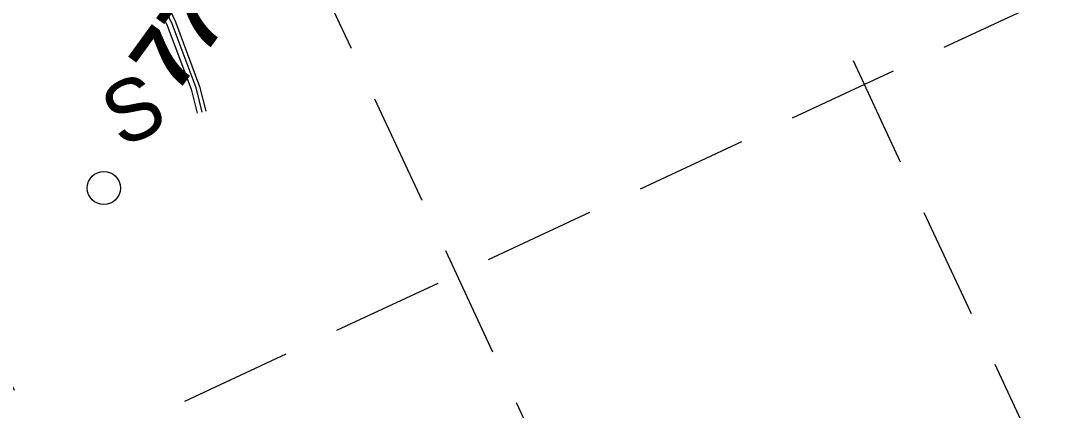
# Model space of a CAD drawing. Extents: x 2498567 to 2501210, y 7092229 to 7094464.
# Drawn here: x 2499828.7 to 2499909.9, y 7092974.4 to 7093004.9 of the extents above; entities that cross this region are included whole.
import ezdxf

# ---------------------------------------------------------------- set-up
doc = ezdxf.new("R2010")
doc.units = 0
doc.header["$MEASUREMENT"] = 0
doc.linetypes.add('HIDDEN', pattern=[0.375, 0.25, -0.125])
for name, color, linetype, lineweight in [('2', 7, 'Continuous', 0), ('21', 7, 'Continuous', 0), ('Level 31', 254, 'Continuous', 0)]:
    doc.layers.add(name, color=color, linetype=linetype, lineweight=lineweight)
doc.layers.add('GRID', color=254, linetype='HIDDEN')
doc.styles.add('MONOTXT', font='monotxt.shx')
doc.styles.get("Standard").update_dxf_attribs({"font": 'ARIALBD.TTF'})

# ---------------------------------------------------------------- blocks, each defined once
blk = doc.blocks.new('025_2')
at = {"color": 0, "linetype": 'ByBlock', "lineweight": -2}
blk.add_circle((0.001, 0.001), 0.13, dxfattribs=at)

msp = doc.modelspace()

# ---------------------------------------------------------------- linework, layer by layer
at = {"layer": '2', "color": 7, "linetype": 'Continuous', "lineweight": 0, "flags": 128}
for points in [[(2499821.8, 7093042.351), (2499830.027, 7093025.936), (2499837.38, 7093011.346), (2499840.505, 7093004.66), (2499842.392, 7092999.632), (2499842.866, 7092997.715)], [(2499822.068, 7093042.485), (2499830.295, 7093026.071), (2499837.65, 7093011.477), (2499840.782, 7093004.776), (2499842.679, 7092999.721), (2499843.157, 7092997.787)], [(2499821.442, 7093042.171), (2499829.67, 7093025.757), (2499837.02, 7093011.171), (2499840.136, 7093004.504), (2499842.009, 7092999.513), (2499842.477, 7092997.619)]]:
    msp.add_lwpolyline(points, dxfattribs=at)
at = {"layer": 'GRID', "color": 252, "linetype": 'HIDDEN', "lineweight": 0, "ltscale": 35}
for p, q in [((2499477.873, 7093893.905), (2499999.02, 7092776.232)), ((2499445.943, 7093879.017), (2499967.091, 7092761.344)), ((2499414.014, 7093864.129), (2499935.161, 7092746.456)), ((2499032.642, 7092597.903), (2501012.27, 7093520.961))]:
    msp.add_line(p, q, dxfattribs=at)

# ---------------------------------------------------------------- block references
at = {"layer": '21', "color": 7, "linetype": 'Continuous', "lineweight": 0, "xscale": 10, "yscale": 10, "zscale": 10}
msp.add_blockref('025_2', (2499835.172, 7092991.754), dxfattribs=at)

# ---------------------------------------------------------------- texts
at = {"layer": '21', "color": 7, "linetype": 'Continuous', "lineweight": 0, "insert": (2499834.478, 7092999.177), "char_height": 4.8, "attachment_point": 1, "rotation": 25.57043, "line_spacing_factor": 0.722892, "style": 'MONOTXT'}
msp.add_mtext('\\FWORKING.shx;S', dxfattribs=at)
at = {"layer": 'Level 31', "color": 35}
msp.add_text('770', height=4.8, rotation=54.00583, dxfattribs=at).set_placement((2499840.796, 7092999.005))

doc.saveas('drawing.dxf')
